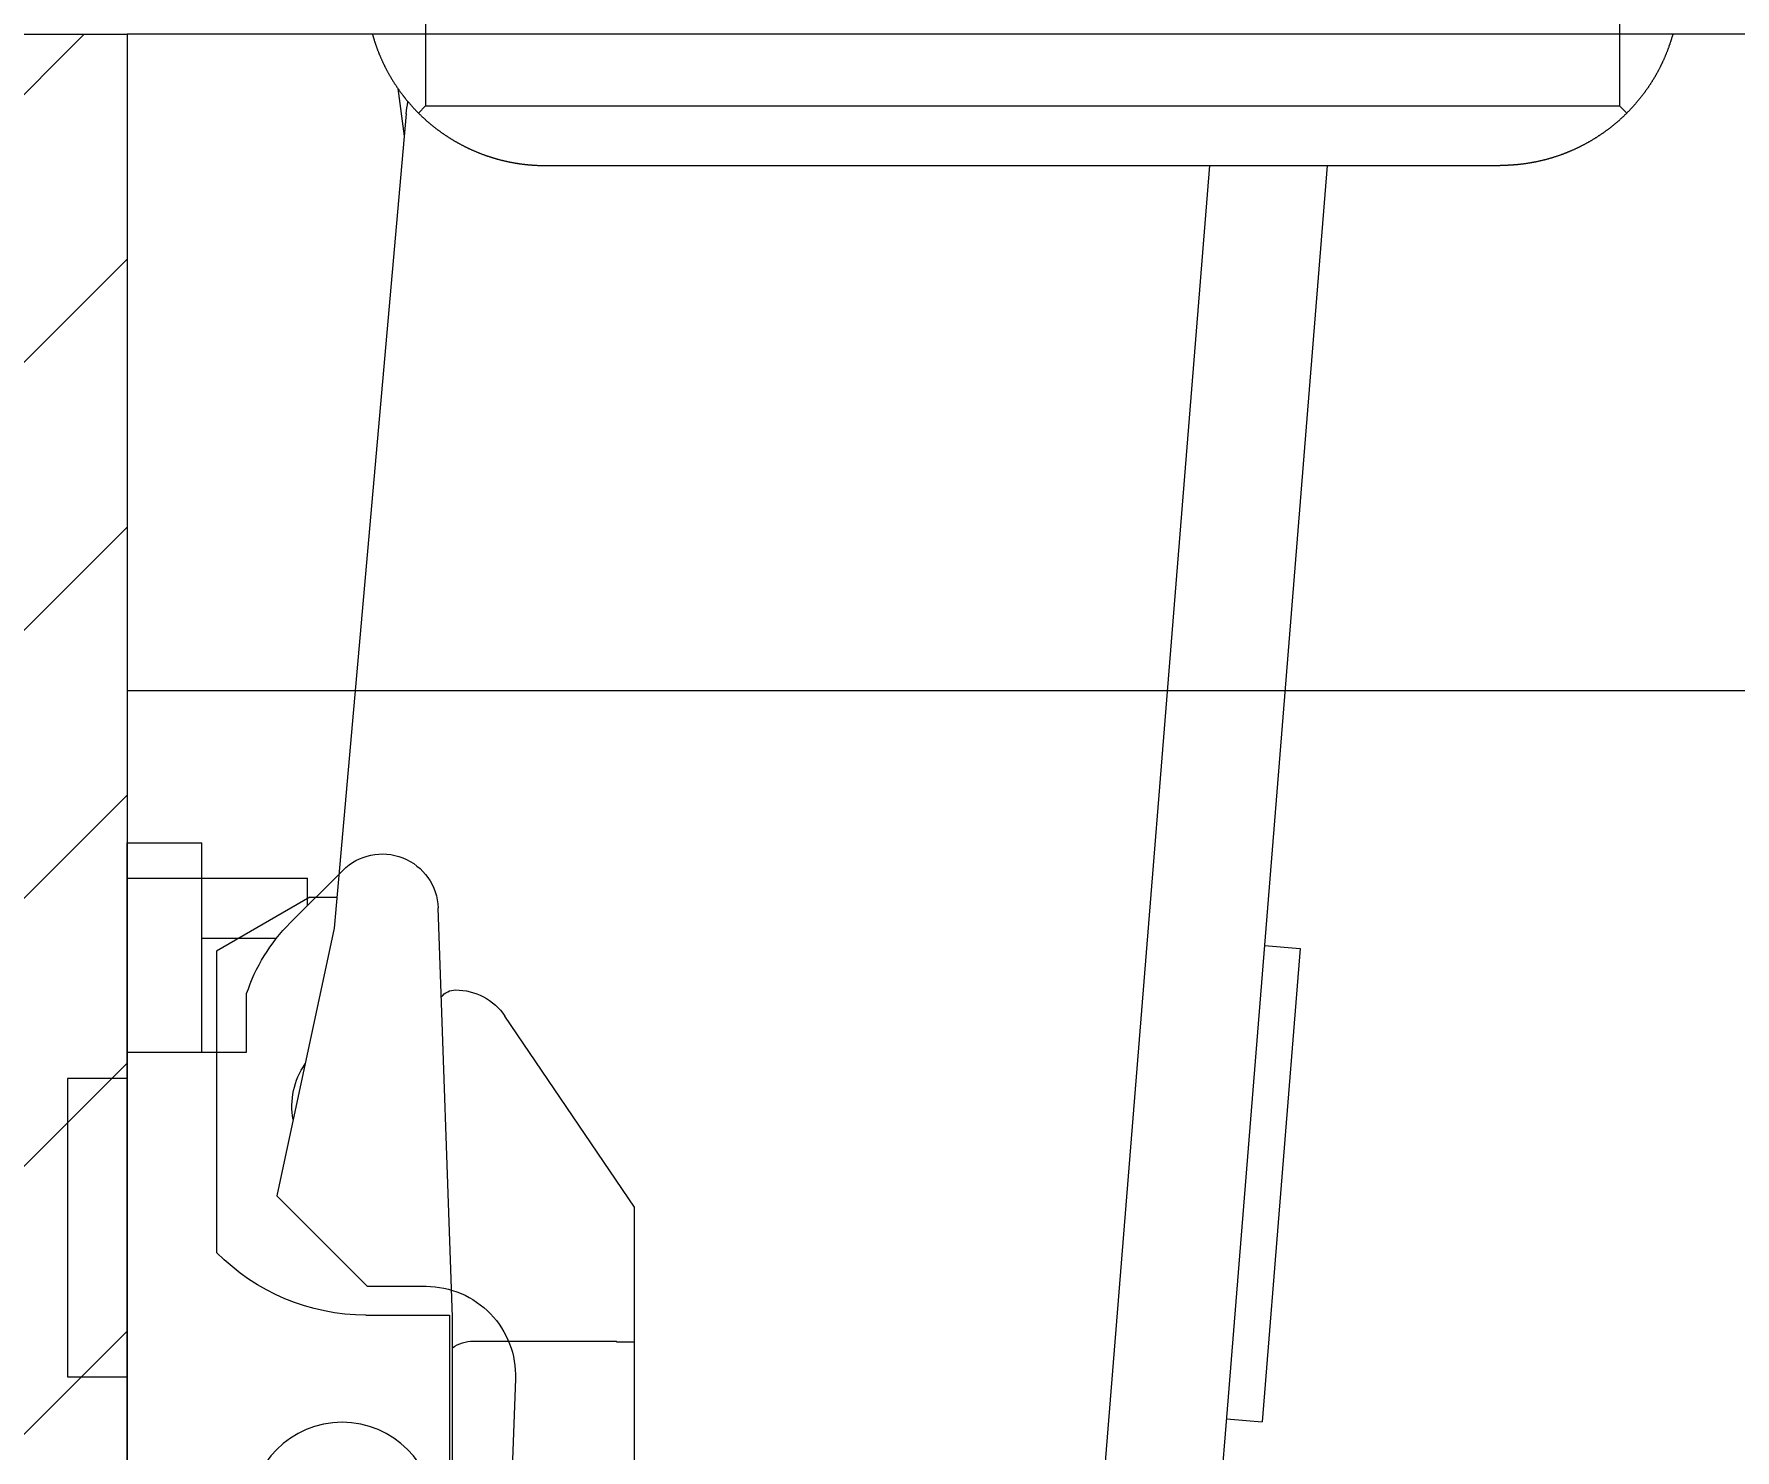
# Model space of a CAD drawing. Header units: millimetres. Extents: x -853320 to 19484, y -510814 to 9708.
# Drawn here: x 13741.29 to 13769.78, y 3724.09 to 3747.82 of the extents above; entities that cross this region are included whole.
import ezdxf

# ---------------------------------------------------------------- set-up
doc = ezdxf.new("R2010")
doc.units = ezdxf.units.MM
doc.layers.add('DS_ST_quote 1_50', color=7, linetype='Continuous')
for name, color, linetype, lineweight in [('F_ARREDI', 7, 'Continuous', 5), ('F_FERRAMENTA', 253, 'Continuous', 5), ('F_Guide', 1, 'Continuous', 9), ('F_MULTI laminato OPACO', 1, 'Continuous', 5)]:
    doc.layers.add(name, color=color, linetype=linetype, lineweight=lineweight)
doc.styles.add('ARIAL', font='arial.ttf')
doc.dimstyles.new('ISO-100', dxfattribs={"dimtxt": 100, "dimasz": 5, "dimexe": 0.25, "dimexo": 6, "dimgap": 6, "dimtad": 1, "dimtxsty": 'ARIAL', "dimblk": 'ARCHTICK', "dimcen": 2.5, "dimdle": 15, "dimse1": 1, "dimse2": 1, "dimclrd": 256, "dimclre": 256, "dimclrt": 256, "dimadec": 0, "dimazin": 0, "dimtfac": 1, "dimtmove": 0, "dimatfit": 3, "dimldrblk": 'ARCHTICK', "dimfxl": 1, "dimlwd": -1, "dimlwe": -1, "dimarcsym": 0})

# ---------------------------------------------------------------- blocks, each defined once
blk = doc.blocks.new('CERNIERA_batttuta_pianta')
at = {"layer": 'F_FERRAMENTA'}
for p, q in [((813217.441, 528416.163), (813212.389, 528478.95)), ((813204.71, 528435.425), (813204.71, 528472.425)), ((813205.815, 528436.496), (813204.96, 528460.393)), ((813217.726, 528437.139), (813216.884, 528447.61)), ((813217.724, 528437.166), (813218.323, 528437.214)), ((813218.569, 528426.657), (813217.726, 528437.139)), ((813218.642, 528433.247), (813218.323, 528437.214)), ((813203.31, 528435.425), (813204.71, 528435.425)), ((813201.82, 528433.425), (813203.334, 528434.942)), ((813203.334, 528434.942), (813204.317, 528434.943)), ((813200.81, 528429.327), (813200.81, 528434.374)), ((813202.777, 528428.941), (813201.82, 528433.425)), ((813218.961, 528429.28), (813218.642, 528433.247)), ((813202.372, 528428.425), (813200.81, 528429.327)), ((813218.362, 528429.231), (813218.961, 528429.28)), ((813203.982, 528415.296), (813202.777, 528428.941)), ((813202.372, 528428.425), (813202.822, 528428.425)), ((813219.414, 528416.163), (813218.569, 528426.657)), ((813205.094, 528415.905), (813205.102, 528415.908)), ((813205.102, 528415.908), (813205.11, 528415.912)), ((813205.11, 528415.912), (813205.118, 528415.915)), ((813205.118, 528415.915), (813205.125, 528415.918)), ((813205.125, 528415.918), (813205.133, 528415.922)), ((813205.133, 528415.922), (813205.141, 528415.925)), ((813205.141, 528415.925), (813205.149, 528415.928)), ((813205.149, 528415.928), (813205.157, 528415.932)), ((813205.157, 528415.932), (813205.165, 528415.935)), ((813205.165, 528415.935), (813205.173, 528415.938)), ((813205.173, 528415.938), (813205.181, 528415.942)), ((813205.181, 528415.942), (813205.189, 528415.945)), ((813205.189, 528415.945), (813205.197, 528415.948)), ((813205.197, 528415.948), (813205.205, 528415.951)), ((813205.205, 528415.951), (813205.213, 528415.954)), ((813205.213, 528415.954), (813205.22, 528415.957)), ((813205.22, 528415.957), (813205.228, 528415.96)), ((813205.228, 528415.96), (813205.236, 528415.963)), ((813205.236, 528415.963), (813205.244, 528415.967)), ((813205.244, 528415.967), (813205.252, 528415.97)), ((813205.252, 528415.97), (813205.26, 528415.973)), ((813205.26, 528415.973), (813205.268, 528415.976)), ((813205.268, 528415.976), (813205.276, 528415.978)), ((813205.276, 528415.978), (813205.284, 528415.981)), ((813205.284, 528415.981), (813205.292, 528415.984)), ((813205.292, 528415.984), (813205.3, 528415.987)), ((813205.3, 528415.987), (813205.308, 528415.99)), ((813205.308, 528415.99), (813205.316, 528415.993)), ((813205.316, 528415.993), (813205.324, 528415.996)), ((813205.324, 528415.996), (813205.332, 528415.998)), ((813205.332, 528415.998), (813205.34, 528416.001)), ((813205.34, 528416.001), (813205.349, 528416.004)), ((813205.349, 528416.004), (813205.357, 528416.007)), ((813205.357, 528416.007), (813205.365, 528416.009)), ((813205.365, 528416.009), (813205.373, 528416.012)), ((813205.373, 528416.012), (813205.381, 528416.015)), ((813205.381, 528416.015), (813205.389, 528416.017)), ((813205.389, 528416.017), (813205.397, 528416.02)), ((813205.397, 528416.02), (813205.405, 528416.022)), ((813205.405, 528416.022), (813205.413, 528416.025)), ((813205.413, 528416.025), (813205.421, 528416.027)), ((813205.421, 528416.027), (813205.429, 528416.03)), ((813205.429, 528416.03), (813205.437, 528416.032)), ((813205.437, 528416.032), (813205.445, 528416.035)), ((813205.445, 528416.035), (813205.453, 528416.037)), ((813205.453, 528416.037), (813205.462, 528416.04)), ((813205.462, 528416.04), (813205.47, 528416.042)), ((813205.47, 528416.042), (813205.478, 528416.044)), ((813205.478, 528416.044), (813205.486, 528416.047)), ((813205.486, 528416.047), (813205.494, 528416.049)), ((813205.494, 528416.049), (813205.502, 528416.051)), ((813205.502, 528416.051), (813205.51, 528416.054)), ((813205.51, 528416.054), (813205.518, 528416.056)), ((813205.518, 528416.056), (813205.526, 528416.058)), ((813205.526, 528416.058), (813205.535, 528416.06)), ((813205.535, 528416.06), (813205.543, 528416.062)), ((813205.543, 528416.062), (813205.551, 528416.065)), ((813205.551, 528416.065), (813205.559, 528416.067)), ((813205.559, 528416.067), (813205.567, 528416.069)), ((813205.567, 528416.069), (813205.575, 528416.071)), ((813205.575, 528416.071), (813205.583, 528416.073)), ((813205.583, 528416.073), (813205.592, 528416.075)), ((813205.592, 528416.075), (813205.6, 528416.077)), ((813205.6, 528416.077), (813205.608, 528416.079)), ((813205.608, 528416.079), (813205.616, 528416.081)), ((813205.616, 528416.081), (813205.624, 528416.083)), ((813205.624, 528416.083), (813205.632, 528416.085)), ((813205.632, 528416.085), (813205.64, 528416.087)), ((813205.64, 528416.087), (813205.649, 528416.088)), ((813205.649, 528416.088), (813205.657, 528416.09)), ((813205.657, 528416.09), (813205.665, 528416.092)), ((813205.665, 528416.092), (813205.673, 528416.094)), ((813205.673, 528416.094), (813205.681, 528416.096)), ((813205.681, 528416.096), (813205.689, 528416.097)), ((813205.689, 528416.097), (813205.697, 528416.099)), ((813205.697, 528416.099), (813205.706, 528416.101)), ((813205.706, 528416.101), (813205.714, 528416.103)), ((813205.714, 528416.103), (813205.722, 528416.104)), ((813205.722, 528416.104), (813205.73, 528416.106)), ((813205.73, 528416.106), (813205.738, 528416.107)), ((813205.738, 528416.107), (813205.746, 528416.109)), ((813205.746, 528416.109), (813205.755, 528416.11)), ((813205.755, 528416.11), (813205.763, 528416.112)), ((813205.763, 528416.112), (813205.771, 528416.114)), ((813205.771, 528416.114), (813205.779, 528416.115)), ((813205.779, 528416.115), (813205.787, 528416.116)), ((813205.787, 528416.116), (813205.795, 528416.118)), ((813205.795, 528416.118), (813205.803, 528416.119)), ((813205.803, 528416.119), (813205.812, 528416.121)), ((813205.812, 528416.121), (813205.82, 528416.122)), ((813205.82, 528416.122), (813205.828, 528416.123)), ((813205.828, 528416.123), (813205.836, 528416.125)), ((813205.836, 528416.125), (813205.844, 528416.126)), ((813205.844, 528416.126), (813205.852, 528416.127)), ((813205.852, 528416.127), (813205.861, 528416.129)), ((813205.861, 528416.129), (813205.869, 528416.13)), ((813205.869, 528416.13), (813205.877, 528416.131)), ((813205.877, 528416.131), (813205.885, 528416.132)), ((813205.885, 528416.132), (813205.893, 528416.133)), ((813205.893, 528416.133), (813205.901, 528416.134)), ((813205.901, 528416.134), (813205.909, 528416.136)), ((813205.909, 528416.136), (813205.917, 528416.137)), ((813205.917, 528416.137), (813205.926, 528416.138)), ((813205.926, 528416.138), (813205.934, 528416.139)), ((813205.934, 528416.139), (813205.942, 528416.14)), ((813205.942, 528416.14), (813205.95, 528416.141)), ((813205.95, 528416.141), (813205.958, 528416.142)), ((813205.958, 528416.142), (813205.966, 528416.143)), ((813205.966, 528416.143), (813205.974, 528416.144)), ((813205.974, 528416.144), (813205.982, 528416.144)), ((813205.982, 528416.144), (813205.991, 528416.145)), ((813205.991, 528416.145), (813205.999, 528416.146)), ((813205.999, 528416.146), (813206.007, 528416.147)), ((813206.007, 528416.147), (813206.015, 528416.148)), ((813206.015, 528416.148), (813206.023, 528416.149)), ((813206.023, 528416.149), (813206.031, 528416.149)), ((813206.031, 528416.149), (813206.039, 528416.15)), ((813206.039, 528416.15), (813206.047, 528416.151)), ((813206.047, 528416.151), (813206.055, 528416.152)), ((813206.055, 528416.152), (813206.063, 528416.152)), ((813206.063, 528416.152), (813206.071, 528416.153)), ((813206.071, 528416.153), (813206.079, 528416.154)), ((813206.079, 528416.154), (813206.087, 528416.154)), ((813206.087, 528416.154), (813206.096, 528416.155)), ((813206.096, 528416.155), (813206.104, 528416.155)), ((813206.104, 528416.155), (813206.112, 528416.156)), ((813206.112, 528416.156), (813206.12, 528416.156)), ((813206.12, 528416.156), (813206.128, 528416.157)), ((813206.128, 528416.157), (813206.136, 528416.157)), ((813206.136, 528416.157), (813206.144, 528416.158)), ((813206.144, 528416.158), (813206.152, 528416.158)), ((813206.152, 528416.158), (813206.16, 528416.159)), ((813206.16, 528416.159), (813206.168, 528416.159)), ((813206.168, 528416.159), (813206.176, 528416.159)), ((813206.176, 528416.159), (813206.184, 528416.16)), ((813206.184, 528416.16), (813206.192, 528416.16)), ((813206.192, 528416.16), (813206.2, 528416.16)), ((813206.2, 528416.16), (813206.208, 528416.161)), ((813206.208, 528416.161), (813206.216, 528416.161)), ((813206.216, 528416.161), (813206.224, 528416.161)), ((813206.224, 528416.161), (813206.232, 528416.161)), ((813206.232, 528416.161), (813206.24, 528416.162)), ((813206.24, 528416.162), (813206.247, 528416.162)), ((813206.247, 528416.162), (813206.255, 528416.162)), ((813206.255, 528416.162), (813206.263, 528416.162)), ((813206.263, 528416.162), (813206.271, 528416.162)), ((813206.271, 528416.162), (813206.279, 528416.162)), ((813206.279, 528416.162), (813206.287, 528416.162)), ((813206.287, 528416.162), (813206.295, 528416.162)), ((813206.295, 528416.162), (813206.303, 528416.163)), ((813206.303, 528416.163), (813206.311, 528416.163)), ((813206.311, 528416.163), (813222.311, 528416.163)), ((813222.319, 528416.163), (813222.311, 528416.163)), ((813222.327, 528416.162), (813222.319, 528416.163)), ((813222.335, 528416.162), (813222.327, 528416.162)), ((813222.343, 528416.162), (813222.335, 528416.162)), ((813222.351, 528416.162), (813222.343, 528416.162)), ((813222.359, 528416.162), (813222.351, 528416.162)), ((813222.366, 528416.162), (813222.359, 528416.162)), ((813222.374, 528416.162), (813222.366, 528416.162)), ((813222.382, 528416.162), (813222.374, 528416.162)), ((813222.39, 528416.161), (813222.382, 528416.162)), ((813222.398, 528416.161), (813222.39, 528416.161)), ((813222.406, 528416.161), (813222.398, 528416.161)), ((813222.414, 528416.161), (813222.406, 528416.161)), ((813222.422, 528416.16), (813222.414, 528416.161)), ((813222.43, 528416.16), (813222.422, 528416.16)), ((813222.438, 528416.16), (813222.43, 528416.16)), ((813222.446, 528416.159), (813222.438, 528416.16)), ((813222.454, 528416.159), (813222.446, 528416.159)), ((813222.462, 528416.159), (813222.454, 528416.159)), ((813222.47, 528416.158), (813222.462, 528416.159)), ((813222.478, 528416.158), (813222.47, 528416.158)), ((813222.486, 528416.157), (813222.478, 528416.158)), ((813222.494, 528416.157), (813222.486, 528416.157)), ((813222.502, 528416.156), (813222.494, 528416.157)), ((813222.51, 528416.156), (813222.502, 528416.156)), ((813222.518, 528416.155), (813222.51, 528416.156)), ((813222.526, 528416.155), (813222.518, 528416.155)), ((813222.534, 528416.154), (813222.526, 528416.155)), ((813222.542, 528416.154), (813222.534, 528416.154)), ((813222.551, 528416.153), (813222.542, 528416.154)), ((813222.559, 528416.152), (813222.551, 528416.153)), ((813222.567, 528416.152), (813222.559, 528416.152)), ((813222.575, 528416.151), (813222.567, 528416.152)), ((813222.583, 528416.15), (813222.575, 528416.151)), ((813222.591, 528416.149), (813222.583, 528416.15)), ((813222.599, 528416.149), (813222.591, 528416.149)), ((813222.607, 528416.148), (813222.599, 528416.149)), ((813222.615, 528416.147), (813222.607, 528416.148)), ((813222.623, 528416.146), (813222.615, 528416.147)), ((813222.631, 528416.145), (813222.623, 528416.146)), ((813222.639, 528416.144), (813222.631, 528416.145)), ((813222.648, 528416.144), (813222.639, 528416.144)), ((813222.656, 528416.143), (813222.648, 528416.144)), ((813222.664, 528416.142), (813222.656, 528416.143)), ((813222.672, 528416.141), (813222.664, 528416.142)), ((813222.68, 528416.14), (813222.672, 528416.141)), ((813222.688, 528416.139), (813222.68, 528416.14)), ((813222.696, 528416.138), (813222.688, 528416.139)), ((813222.704, 528416.137), (813222.696, 528416.138)), ((813222.713, 528416.136), (813222.704, 528416.137)), ((813222.721, 528416.134), (813222.713, 528416.136)), ((813222.729, 528416.133), (813222.721, 528416.134)), ((813222.737, 528416.132), (813222.729, 528416.133)), ((813222.745, 528416.131), (813222.737, 528416.132)), ((813222.753, 528416.13), (813222.745, 528416.131)), ((813222.761, 528416.129), (813222.753, 528416.13)), ((813222.77, 528416.127), (813222.761, 528416.129)), ((813222.778, 528416.126), (813222.77, 528416.127)), ((813222.786, 528416.125), (813222.778, 528416.126)), ((813222.794, 528416.123), (813222.786, 528416.125)), ((813222.802, 528416.122), (813222.794, 528416.123)), ((813222.81, 528416.121), (813222.802, 528416.122)), ((813222.818, 528416.119), (813222.81, 528416.121)), ((813222.827, 528416.118), (813222.818, 528416.119)), ((813222.835, 528416.116), (813222.827, 528416.118)), ((813222.843, 528416.115), (813222.835, 528416.116)), ((813222.851, 528416.114), (813222.843, 528416.115)), ((813222.859, 528416.112), (813222.851, 528416.114)), ((813222.867, 528416.11), (813222.859, 528416.112)), ((813222.876, 528416.109), (813222.867, 528416.11)), ((813222.884, 528416.107), (813222.876, 528416.109)), ((813222.892, 528416.106), (813222.884, 528416.107)), ((813222.9, 528416.104), (813222.892, 528416.106)), ((813222.908, 528416.103), (813222.9, 528416.104)), ((813222.916, 528416.101), (813222.908, 528416.103)), ((813222.924, 528416.099), (813222.916, 528416.101)), ((813222.933, 528416.097), (813222.924, 528416.099)), ((813222.941, 528416.096), (813222.933, 528416.097)), ((813222.949, 528416.094), (813222.941, 528416.096)), ((813222.957, 528416.092), (813222.949, 528416.094)), ((813222.965, 528416.09), (813222.957, 528416.092)), ((813222.973, 528416.088), (813222.965, 528416.09)), ((813222.982, 528416.087), (813222.973, 528416.088)), ((813222.99, 528416.085), (813222.982, 528416.087)), ((813222.998, 528416.083), (813222.99, 528416.085)), ((813223.006, 528416.081), (813222.998, 528416.083)), ((813223.014, 528416.079), (813223.006, 528416.081)), ((813223.022, 528416.077), (813223.014, 528416.079)), ((813223.03, 528416.075), (813223.022, 528416.077)), ((813223.039, 528416.073), (813223.03, 528416.075)), ((813223.047, 528416.071), (813223.039, 528416.073)), ((813223.055, 528416.069), (813223.047, 528416.071)), ((813223.063, 528416.067), (813223.055, 528416.069)), ((813223.071, 528416.065), (813223.063, 528416.067)), ((813223.079, 528416.062), (813223.071, 528416.065)), ((813223.087, 528416.06), (813223.079, 528416.062)), ((813223.095, 528416.058), (813223.087, 528416.06)), ((813223.104, 528416.056), (813223.095, 528416.058)), ((813223.112, 528416.054), (813223.104, 528416.056)), ((813223.12, 528416.051), (813223.112, 528416.054)), ((813223.128, 528416.049), (813223.12, 528416.051)), ((813223.136, 528416.047), (813223.128, 528416.049)), ((813223.144, 528416.044), (813223.136, 528416.047)), ((813223.152, 528416.042), (813223.144, 528416.044)), ((813223.16, 528416.04), (813223.152, 528416.042)), ((813223.168, 528416.037), (813223.16, 528416.04)), ((813223.177, 528416.035), (813223.168, 528416.037)), ((813223.185, 528416.032), (813223.177, 528416.035)), ((813223.193, 528416.03), (813223.185, 528416.032)), ((813223.201, 528416.027), (813223.193, 528416.03)), ((813223.209, 528416.025), (813223.201, 528416.027)), ((813223.217, 528416.022), (813223.209, 528416.025)), ((813223.225, 528416.02), (813223.217, 528416.022)), ((813223.233, 528416.017), (813223.225, 528416.02)), ((813223.241, 528416.015), (813223.233, 528416.017)), ((813223.249, 528416.012), (813223.241, 528416.015)), ((813223.257, 528416.009), (813223.249, 528416.012)), ((813223.265, 528416.007), (813223.257, 528416.009)), ((813223.273, 528416.004), (813223.265, 528416.007)), ((813223.281, 528416.001), (813223.273, 528416.004)), ((813223.289, 528415.998), (813223.281, 528416.001)), ((813223.297, 528415.996), (813223.289, 528415.998)), ((813223.306, 528415.993), (813223.297, 528415.996)), ((813223.314, 528415.99), (813223.306, 528415.993)), ((813223.322, 528415.987), (813223.314, 528415.99)), ((813223.33, 528415.984), (813223.322, 528415.987)), ((813223.338, 528415.981), (813223.33, 528415.984)), ((813223.346, 528415.978), (813223.338, 528415.981)), ((813223.354, 528415.976), (813223.346, 528415.978)), ((813223.362, 528415.973), (813223.354, 528415.976)), ((813223.37, 528415.97), (813223.362, 528415.973)), ((813223.378, 528415.967), (813223.37, 528415.97)), ((813223.385, 528415.963), (813223.378, 528415.967)), ((813223.393, 528415.96), (813223.385, 528415.963)), ((813223.401, 528415.957), (813223.393, 528415.96)), ((813223.409, 528415.954), (813223.401, 528415.957)), ((813223.417, 528415.951), (813223.409, 528415.954)), ((813223.425, 528415.948), (813223.417, 528415.951)), ((813223.433, 528415.945), (813223.425, 528415.948)), ((813223.441, 528415.942), (813223.433, 528415.945)), ((813223.449, 528415.938), (813223.441, 528415.942)), ((813223.457, 528415.935), (813223.449, 528415.938)), ((813223.465, 528415.932), (813223.457, 528415.935)), ((813223.473, 528415.928), (813223.465, 528415.932)), ((813223.481, 528415.925), (813223.473, 528415.928)), ((813223.489, 528415.922), (813223.481, 528415.925)), ((813223.496, 528415.918), (813223.489, 528415.922)), ((813223.504, 528415.915), (813223.496, 528415.918)), ((813223.512, 528415.912), (813223.504, 528415.915)), ((813223.52, 528415.908), (813223.512, 528415.912)), ((813223.528, 528415.905), (813223.52, 528415.908)), ((813203.845, 528414.872), (813203.949, 528415.672)), ((813204.589, 528415.619), (813204.596, 528415.624)), ((813204.596, 528415.624), (813204.604, 528415.629)), ((813204.604, 528415.629), (813204.611, 528415.634)), ((813204.611, 528415.634), (813204.618, 528415.639)), ((813204.618, 528415.639), (813204.625, 528415.644)), ((813204.625, 528415.644), (813204.633, 528415.649)), ((813204.633, 528415.649), (813204.64, 528415.654)), ((813204.64, 528415.654), (813204.647, 528415.659)), ((813204.647, 528415.659), (813204.654, 528415.664)), ((813204.654, 528415.664), (813204.662, 528415.668)), ((813204.662, 528415.668), (813204.669, 528415.673)), ((813204.669, 528415.673), (813204.676, 528415.678)), ((813204.676, 528415.678), (813204.684, 528415.683)), ((813204.684, 528415.683), (813204.691, 528415.687)), ((813204.691, 528415.687), (813204.698, 528415.692)), ((813204.698, 528415.692), (813204.706, 528415.697)), ((813204.706, 528415.697), (813204.713, 528415.701)), ((813204.713, 528415.701), (813204.72, 528415.706)), ((813204.72, 528415.706), (813204.728, 528415.711)), ((813204.728, 528415.711), (813204.735, 528415.715)), ((813204.735, 528415.715), (813204.742, 528415.72)), ((813204.742, 528415.72), (813204.75, 528415.724)), ((813204.75, 528415.724), (813204.757, 528415.729)), ((813204.757, 528415.729), (813204.765, 528415.733)), ((813204.765, 528415.733), (813204.772, 528415.738)), ((813204.772, 528415.738), (813204.78, 528415.742)), ((813204.78, 528415.742), (813204.787, 528415.747)), ((813204.787, 528415.747), (813204.795, 528415.751)), ((813204.795, 528415.751), (813204.802, 528415.755)), ((813204.802, 528415.755), (813204.81, 528415.76)), ((813204.81, 528415.76), (813204.817, 528415.764)), ((813204.817, 528415.764), (813204.825, 528415.768)), ((813204.825, 528415.768), (813204.832, 528415.773)), ((813204.832, 528415.773), (813204.84, 528415.777)), ((813204.84, 528415.777), (813204.847, 528415.781)), ((813204.847, 528415.781), (813204.855, 528415.785)), ((813204.855, 528415.785), (813204.862, 528415.79)), ((813204.862, 528415.79), (813204.87, 528415.794)), ((813204.87, 528415.794), (813204.878, 528415.798)), ((813204.878, 528415.798), (813204.885, 528415.802)), ((813204.885, 528415.802), (813204.893, 528415.806)), ((813204.893, 528415.806), (813204.9, 528415.81)), ((813204.9, 528415.81), (813204.908, 528415.814)), ((813204.908, 528415.814), (813204.916, 528415.818)), ((813204.916, 528415.818), (813204.923, 528415.822)), ((813204.923, 528415.822), (813204.931, 528415.826)), ((813204.931, 528415.826), (813204.939, 528415.83)), ((813204.939, 528415.83), (813204.946, 528415.834)), ((813204.946, 528415.834), (813204.954, 528415.838)), ((813204.954, 528415.838), (813204.962, 528415.842)), ((813204.962, 528415.842), (813204.97, 528415.846)), ((813204.97, 528415.846), (813204.977, 528415.85)), ((813204.977, 528415.85), (813204.985, 528415.854)), ((813204.985, 528415.854), (813204.993, 528415.857)), ((813204.993, 528415.857), (813205, 528415.861)), ((813205, 528415.861), (813205.008, 528415.865)), ((813205.008, 528415.865), (813205.016, 528415.869)), ((813205.016, 528415.869), (813205.024, 528415.872)), ((813205.024, 528415.872), (813205.031, 528415.876)), ((813205.031, 528415.876), (813205.039, 528415.88)), ((813205.039, 528415.88), (813205.047, 528415.883)), ((813205.047, 528415.883), (813205.055, 528415.887)), ((813205.055, 528415.887), (813205.063, 528415.891)), ((813205.063, 528415.891), (813205.071, 528415.894)), ((813205.071, 528415.894), (813205.078, 528415.898)), ((813205.078, 528415.898), (813205.086, 528415.901)), ((813205.086, 528415.901), (813205.094, 528415.905)), ((813223.536, 528415.901), (813223.528, 528415.905)), ((813223.544, 528415.898), (813223.536, 528415.901)), ((813223.551, 528415.894), (813223.544, 528415.898)), ((813223.559, 528415.891), (813223.551, 528415.894)), ((813223.567, 528415.887), (813223.559, 528415.891)), ((813223.575, 528415.883), (813223.567, 528415.887)), ((813223.583, 528415.88), (813223.575, 528415.883)), ((813223.59, 528415.876), (813223.583, 528415.88)), ((813223.598, 528415.872), (813223.59, 528415.876)), ((813223.606, 528415.869), (813223.598, 528415.872)), ((813223.614, 528415.865), (813223.606, 528415.869)), ((813223.621, 528415.861), (813223.614, 528415.865)), ((813223.629, 528415.857), (813223.621, 528415.861)), ((813223.637, 528415.854), (813223.629, 528415.857)), ((813223.645, 528415.85), (813223.637, 528415.854)), ((813223.652, 528415.846), (813223.645, 528415.85)), ((813223.66, 528415.842), (813223.652, 528415.846)), ((813223.668, 528415.838), (813223.66, 528415.842)), ((813223.675, 528415.834), (813223.668, 528415.838)), ((813223.683, 528415.83), (813223.675, 528415.834)), ((813223.691, 528415.826), (813223.683, 528415.83)), ((813223.698, 528415.822), (813223.691, 528415.826)), ((813223.706, 528415.818), (813223.698, 528415.822)), ((813223.714, 528415.814), (813223.706, 528415.818)), ((813223.721, 528415.81), (813223.714, 528415.814)), ((813223.729, 528415.806), (813223.721, 528415.81)), ((813223.737, 528415.802), (813223.729, 528415.806)), ((813223.744, 528415.798), (813223.737, 528415.802)), ((813223.752, 528415.794), (813223.744, 528415.798)), ((813223.759, 528415.79), (813223.752, 528415.794)), ((813223.767, 528415.785), (813223.759, 528415.79)), ((813223.775, 528415.781), (813223.767, 528415.785)), ((813223.782, 528415.777), (813223.775, 528415.781)), ((813223.79, 528415.773), (813223.782, 528415.777)), ((813223.797, 528415.768), (813223.79, 528415.773)), ((813223.805, 528415.764), (813223.797, 528415.768)), ((813223.812, 528415.76), (813223.805, 528415.764)), ((813223.82, 528415.755), (813223.812, 528415.76)), ((813223.827, 528415.751), (813223.82, 528415.755)), ((813223.835, 528415.747), (813223.827, 528415.751)), ((813223.842, 528415.742), (813223.835, 528415.747)), ((813223.85, 528415.738), (813223.842, 528415.742)), ((813223.857, 528415.733), (813223.85, 528415.738)), ((813223.865, 528415.729), (813223.857, 528415.733)), ((813223.872, 528415.724), (813223.865, 528415.729)), ((813223.879, 528415.72), (813223.872, 528415.724)), ((813223.887, 528415.715), (813223.879, 528415.72)), ((813223.894, 528415.711), (813223.887, 528415.715)), ((813223.902, 528415.706), (813223.894, 528415.711)), ((813223.909, 528415.701), (813223.902, 528415.706)), ((813223.916, 528415.697), (813223.909, 528415.701)), ((813223.924, 528415.692), (813223.916, 528415.697)), ((813223.931, 528415.687), (813223.924, 528415.692)), ((813223.938, 528415.683), (813223.931, 528415.687)), ((813223.946, 528415.678), (813223.938, 528415.683)), ((813223.953, 528415.673), (813223.946, 528415.678)), ((813223.96, 528415.668), (813223.953, 528415.673)), ((813223.968, 528415.664), (813223.96, 528415.668)), ((813223.975, 528415.659), (813223.968, 528415.664)), ((813223.982, 528415.654), (813223.975, 528415.659)), ((813223.989, 528415.649), (813223.982, 528415.654)), ((813223.997, 528415.644), (813223.989, 528415.649)), ((813224.004, 528415.639), (813223.997, 528415.644)), ((813224.011, 528415.634), (813224.004, 528415.639)), ((813224.018, 528415.629), (813224.011, 528415.634)), ((813224.025, 528415.624), (813224.018, 528415.629)), ((813224.033, 528415.619), (813224.025, 528415.624)), ((813204.241, 528415.334), (813204.247, 528415.34)), ((813204.247, 528415.34), (813204.254, 528415.346)), ((813204.254, 528415.346), (813204.26, 528415.352)), ((813204.26, 528415.352), (813204.267, 528415.359)), ((813204.267, 528415.359), (813204.273, 528415.365)), ((813204.273, 528415.365), (813204.28, 528415.371)), ((813204.28, 528415.371), (813204.287, 528415.377)), ((813204.287, 528415.377), (813204.293, 528415.383)), ((813204.293, 528415.383), (813204.3, 528415.389)), ((813204.3, 528415.389), (813204.306, 528415.395)), ((813204.306, 528415.395), (813204.313, 528415.401)), ((813204.313, 528415.401), (813204.32, 528415.406)), ((813204.32, 528415.406), (813204.326, 528415.412)), ((813204.326, 528415.412), (813204.333, 528415.418)), ((813204.333, 528415.418), (813204.34, 528415.424)), ((813204.34, 528415.424), (813204.346, 528415.43)), ((813204.346, 528415.43), (813204.353, 528415.436)), ((813204.353, 528415.436), (813204.36, 528415.441)), ((813204.36, 528415.441), (813204.367, 528415.447)), ((813204.367, 528415.447), (813204.373, 528415.453)), ((813204.373, 528415.453), (813204.38, 528415.459)), ((813204.38, 528415.459), (813204.387, 528415.464)), ((813204.387, 528415.464), (813204.394, 528415.47)), ((813204.394, 528415.47), (813204.4, 528415.476)), ((813204.4, 528415.476), (813204.407, 528415.481)), ((813204.407, 528415.481), (813204.414, 528415.487)), ((813204.414, 528415.487), (813204.421, 528415.492)), ((813204.421, 528415.492), (813204.428, 528415.498)), ((813204.428, 528415.498), (813204.435, 528415.503)), ((813204.435, 528415.503), (813204.442, 528415.509)), ((813204.442, 528415.509), (813204.448, 528415.514)), ((813204.448, 528415.514), (813204.455, 528415.52)), ((813204.455, 528415.52), (813204.462, 528415.525)), ((813204.462, 528415.525), (813204.469, 528415.531)), ((813204.469, 528415.531), (813204.476, 528415.536)), ((813204.476, 528415.536), (813204.483, 528415.541)), ((813204.483, 528415.541), (813204.49, 528415.547)), ((813204.49, 528415.547), (813204.497, 528415.552)), ((813204.497, 528415.552), (813204.504, 528415.557)), ((813204.504, 528415.557), (813204.511, 528415.563)), ((813204.511, 528415.563), (813204.518, 528415.568)), ((813204.518, 528415.568), (813204.525, 528415.573)), ((813204.525, 528415.573), (813204.532, 528415.578)), ((813204.532, 528415.578), (813204.539, 528415.584)), ((813204.539, 528415.584), (813204.547, 528415.589)), ((813204.547, 528415.589), (813204.554, 528415.594)), ((813204.554, 528415.594), (813204.561, 528415.599)), ((813204.561, 528415.599), (813204.568, 528415.604)), ((813204.568, 528415.604), (813204.575, 528415.609)), ((813204.575, 528415.609), (813204.582, 528415.614)), ((813204.582, 528415.614), (813204.589, 528415.619)), ((813224.04, 528415.614), (813224.033, 528415.619)), ((813224.047, 528415.609), (813224.04, 528415.614)), ((813224.054, 528415.604), (813224.047, 528415.609)), ((813224.061, 528415.599), (813224.054, 528415.604)), ((813224.068, 528415.594), (813224.061, 528415.599)), ((813224.075, 528415.589), (813224.068, 528415.594)), ((813224.082, 528415.584), (813224.075, 528415.589)), ((813224.09, 528415.578), (813224.082, 528415.584)), ((813224.097, 528415.573), (813224.09, 528415.578)), ((813224.104, 528415.568), (813224.097, 528415.573)), ((813224.111, 528415.563), (813224.104, 528415.568)), ((813224.118, 528415.557), (813224.111, 528415.563)), ((813224.125, 528415.552), (813224.118, 528415.557)), ((813224.132, 528415.547), (813224.125, 528415.552)), ((813224.139, 528415.541), (813224.132, 528415.547)), ((813224.146, 528415.536), (813224.139, 528415.541)), ((813224.153, 528415.531), (813224.146, 528415.536)), ((813224.16, 528415.525), (813224.153, 528415.531)), ((813224.167, 528415.52), (813224.16, 528415.525)), ((813224.173, 528415.514), (813224.167, 528415.52)), ((813224.18, 528415.509), (813224.173, 528415.514)), ((813224.187, 528415.503), (813224.18, 528415.509)), ((813224.194, 528415.498), (813224.187, 528415.503)), ((813224.201, 528415.492), (813224.194, 528415.498)), ((813224.208, 528415.487), (813224.201, 528415.492)), ((813224.215, 528415.481), (813224.208, 528415.487)), ((813224.221, 528415.476), (813224.215, 528415.481)), ((813224.228, 528415.47), (813224.221, 528415.476)), ((813224.235, 528415.464), (813224.228, 528415.47)), ((813224.242, 528415.459), (813224.235, 528415.464)), ((813224.249, 528415.453), (813224.242, 528415.459)), ((813224.255, 528415.447), (813224.249, 528415.453)), ((813224.262, 528415.441), (813224.255, 528415.447)), ((813224.269, 528415.436), (813224.262, 528415.441)), ((813224.276, 528415.43), (813224.269, 528415.436)), ((813224.282, 528415.424), (813224.276, 528415.43)), ((813224.289, 528415.418), (813224.282, 528415.424)), ((813224.296, 528415.412), (813224.289, 528415.418)), ((813224.302, 528415.406), (813224.296, 528415.412)), ((813224.309, 528415.401), (813224.302, 528415.406)), ((813224.316, 528415.395), (813224.309, 528415.401)), ((813224.322, 528415.389), (813224.316, 528415.395)), ((813224.329, 528415.383), (813224.322, 528415.389)), ((813224.335, 528415.377), (813224.329, 528415.383)), ((813224.342, 528415.371), (813224.335, 528415.377)), ((813224.348, 528415.365), (813224.342, 528415.371)), ((813224.355, 528415.359), (813224.348, 528415.365)), ((813224.361, 528415.352), (813224.355, 528415.359)), ((813224.368, 528415.346), (813224.361, 528415.352)), ((813224.374, 528415.34), (813224.368, 528415.346)), ((813224.381, 528415.334), (813224.374, 528415.34)), ((813203.981, 528415.053), (813203.987, 528415.059)), ((813203.987, 528415.059), (813203.992, 528415.066)), ((813203.992, 528415.066), (813203.998, 528415.073)), ((813203.998, 528415.073), (813204.004, 528415.08)), ((813204.004, 528415.08), (813204.009, 528415.087)), ((813204.009, 528415.087), (813204.015, 528415.093)), ((813204.015, 528415.093), (813204.021, 528415.1)), ((813204.021, 528415.1), (813204.026, 528415.107)), ((813204.026, 528415.107), (813204.032, 528415.114)), ((813204.032, 528415.114), (813204.038, 528415.12)), ((813204.038, 528415.12), (813204.044, 528415.127)), ((813204.044, 528415.127), (813204.049, 528415.134)), ((813204.049, 528415.134), (813204.055, 528415.141)), ((813204.055, 528415.141), (813204.061, 528415.147)), ((813204.061, 528415.147), (813204.067, 528415.154)), ((813204.067, 528415.154), (813204.073, 528415.16)), ((813204.073, 528415.16), (813204.079, 528415.167)), ((813204.079, 528415.167), (813204.085, 528415.174)), ((813204.085, 528415.174), (813204.091, 528415.18)), ((813204.091, 528415.18), (813204.097, 528415.187)), ((813204.097, 528415.187), (813204.103, 528415.193)), ((813204.103, 528415.193), (813204.109, 528415.2)), ((813204.109, 528415.2), (813204.115, 528415.207)), ((813204.115, 528415.207), (813204.121, 528415.213)), ((813204.121, 528415.213), (813204.127, 528415.22)), ((813204.127, 528415.22), (813204.133, 528415.226)), ((813204.133, 528415.226), (813204.139, 528415.233)), ((813204.139, 528415.233), (813204.146, 528415.239)), ((813204.146, 528415.239), (813204.152, 528415.245)), ((813204.152, 528415.245), (813204.158, 528415.252)), ((813204.158, 528415.252), (813204.164, 528415.258)), ((813204.164, 528415.258), (813204.171, 528415.265)), ((813204.171, 528415.265), (813204.177, 528415.271)), ((813204.177, 528415.271), (813204.183, 528415.278)), ((813204.183, 528415.278), (813204.19, 528415.284)), ((813204.19, 528415.284), (813204.196, 528415.29)), ((813204.311, 528415.163), (813204.19, 528415.284)), ((813204.196, 528415.29), (813204.202, 528415.297)), ((813204.202, 528415.297), (813204.209, 528415.303)), ((813204.209, 528415.303), (813204.215, 528415.309)), ((813204.215, 528415.309), (813204.222, 528415.315)), ((813204.222, 528415.315), (813204.228, 528415.322)), ((813204.228, 528415.322), (813204.234, 528415.328)), ((813204.234, 528415.328), (813204.241, 528415.334)), ((813204.311, 528415.163), (813224.311, 528415.163)), ((813204.311, 528412.963), (813204.311, 528415.163)), ((813224.311, 528415.163), (813224.432, 528415.284)), ((813224.311, 528412.963), (813224.311, 528415.163)), ((813224.387, 528415.328), (813224.381, 528415.334)), ((813224.394, 528415.322), (813224.387, 528415.328)), ((813224.4, 528415.315), (813224.394, 528415.322)), ((813224.407, 528415.309), (813224.4, 528415.315)), ((813224.413, 528415.303), (813224.407, 528415.309)), ((813224.42, 528415.297), (813224.413, 528415.303)), ((813224.426, 528415.29), (813224.42, 528415.297)), ((813224.432, 528415.284), (813224.426, 528415.29)), ((813224.439, 528415.278), (813224.432, 528415.284)), ((813224.445, 528415.271), (813224.439, 528415.278)), ((813224.451, 528415.265), (813224.445, 528415.271)), ((813224.458, 528415.258), (813224.451, 528415.265)), ((813224.464, 528415.252), (813224.458, 528415.258)), ((813224.47, 528415.245), (813224.464, 528415.252)), ((813224.476, 528415.239), (813224.47, 528415.245)), ((813224.482, 528415.233), (813224.476, 528415.239)), ((813224.489, 528415.226), (813224.482, 528415.233)), ((813224.495, 528415.22), (813224.489, 528415.226)), ((813224.501, 528415.213), (813224.495, 528415.22)), ((813224.507, 528415.207), (813224.501, 528415.213)), ((813224.513, 528415.2), (813224.507, 528415.207)), ((813224.519, 528415.193), (813224.513, 528415.2)), ((813224.525, 528415.187), (813224.519, 528415.193)), ((813224.531, 528415.18), (813224.525, 528415.187)), ((813224.537, 528415.174), (813224.531, 528415.18)), ((813224.543, 528415.167), (813224.537, 528415.174)), ((813224.549, 528415.16), (813224.543, 528415.167)), ((813224.555, 528415.154), (813224.549, 528415.16)), ((813224.561, 528415.147), (813224.555, 528415.154)), ((813224.567, 528415.141), (813224.561, 528415.147)), ((813224.572, 528415.134), (813224.567, 528415.141)), ((813224.578, 528415.127), (813224.572, 528415.134)), ((813224.584, 528415.12), (813224.578, 528415.127)), ((813224.59, 528415.114), (813224.584, 528415.12)), ((813224.596, 528415.107), (813224.59, 528415.114)), ((813224.601, 528415.1), (813224.596, 528415.107)), ((813224.607, 528415.093), (813224.601, 528415.1)), ((813224.613, 528415.087), (813224.607, 528415.093)), ((813224.618, 528415.08), (813224.613, 528415.087)), ((813224.624, 528415.073), (813224.618, 528415.08)), ((813224.63, 528415.066), (813224.624, 528415.073)), ((813224.635, 528415.059), (813224.63, 528415.066)), ((813224.641, 528415.053), (813224.635, 528415.059)), ((813203.772, 528414.761), (813203.777, 528414.768)), ((813203.777, 528414.768), (813203.781, 528414.775)), ((813203.781, 528414.775), (813203.786, 528414.783)), ((813203.786, 528414.783), (813203.791, 528414.79)), ((813203.791, 528414.79), (813203.795, 528414.797)), ((813203.795, 528414.797), (813203.8, 528414.805)), ((813203.8, 528414.805), (813203.805, 528414.812)), ((813203.805, 528414.812), (813203.81, 528414.819)), ((813203.81, 528414.819), (813203.815, 528414.826)), ((813203.815, 528414.826), (813203.82, 528414.834)), ((813203.82, 528414.834), (813203.824, 528414.841)), ((813203.824, 528414.841), (813203.829, 528414.848)), ((813203.829, 528414.848), (813203.834, 528414.855)), ((813203.834, 528414.855), (813203.839, 528414.863)), ((813203.839, 528414.863), (813203.844, 528414.87)), ((813203.844, 528414.87), (813203.849, 528414.877)), ((813203.849, 528414.877), (813203.854, 528414.884)), ((813203.854, 528414.884), (813203.859, 528414.891)), ((813203.859, 528414.891), (813203.864, 528414.899)), ((813203.864, 528414.899), (813203.869, 528414.906)), ((813203.869, 528414.906), (813203.874, 528414.913)), ((813203.874, 528414.913), (813203.88, 528414.92)), ((813203.88, 528414.92), (813203.885, 528414.927)), ((813203.885, 528414.927), (813203.89, 528414.934)), ((813203.89, 528414.934), (813203.895, 528414.941)), ((813203.895, 528414.941), (813203.9, 528414.948)), ((813203.9, 528414.948), (813203.905, 528414.955)), ((813203.905, 528414.955), (813203.911, 528414.962)), ((813203.911, 528414.962), (813203.916, 528414.969)), ((813203.916, 528414.969), (813203.921, 528414.976)), ((813203.921, 528414.976), (813203.927, 528414.983)), ((813203.927, 528414.983), (813203.932, 528414.99)), ((813203.932, 528414.99), (813203.937, 528414.997)), ((813203.937, 528414.997), (813203.943, 528415.004)), ((813203.943, 528415.004), (813203.948, 528415.011)), ((813203.948, 528415.011), (813203.954, 528415.018)), ((813203.954, 528415.018), (813203.959, 528415.025)), ((813203.959, 528415.025), (813203.965, 528415.032)), ((813203.965, 528415.032), (813203.97, 528415.039)), ((813203.97, 528415.039), (813203.976, 528415.046)), ((813203.976, 528415.046), (813203.981, 528415.053)), ((813224.646, 528415.046), (813224.641, 528415.053)), ((813224.652, 528415.039), (813224.646, 528415.046)), ((813224.657, 528415.032), (813224.652, 528415.039)), ((813224.663, 528415.025), (813224.657, 528415.032)), ((813224.668, 528415.018), (813224.663, 528415.025)), ((813224.674, 528415.011), (813224.668, 528415.018)), ((813224.679, 528415.004), (813224.674, 528415.011)), ((813224.685, 528414.997), (813224.679, 528415.004)), ((813224.69, 528414.99), (813224.685, 528414.997)), ((813224.695, 528414.983), (813224.69, 528414.99)), ((813224.701, 528414.976), (813224.695, 528414.983)), ((813224.706, 528414.969), (813224.701, 528414.976)), ((813224.711, 528414.962), (813224.706, 528414.969)), ((813224.716, 528414.955), (813224.711, 528414.962)), ((813224.722, 528414.948), (813224.716, 528414.955)), ((813224.727, 528414.941), (813224.722, 528414.948)), ((813224.732, 528414.934), (813224.727, 528414.941)), ((813224.737, 528414.927), (813224.732, 528414.934)), ((813224.742, 528414.92), (813224.737, 528414.927)), ((813224.747, 528414.913), (813224.742, 528414.92)), ((813224.753, 528414.906), (813224.747, 528414.913)), ((813224.758, 528414.899), (813224.753, 528414.906)), ((813224.763, 528414.891), (813224.758, 528414.899)), ((813224.768, 528414.884), (813224.763, 528414.891)), ((813224.773, 528414.877), (813224.768, 528414.884)), ((813224.778, 528414.87), (813224.773, 528414.877)), ((813224.783, 528414.863), (813224.778, 528414.87)), ((813224.788, 528414.855), (813224.783, 528414.863)), ((813224.793, 528414.848), (813224.788, 528414.855)), ((813224.797, 528414.841), (813224.793, 528414.848)), ((813224.802, 528414.834), (813224.797, 528414.841)), ((813224.807, 528414.826), (813224.802, 528414.834)), ((813224.812, 528414.819), (813224.807, 528414.826)), ((813224.817, 528414.812), (813224.812, 528414.819)), ((813224.822, 528414.805), (813224.817, 528414.812)), ((813224.826, 528414.797), (813224.822, 528414.805)), ((813224.831, 528414.79), (813224.826, 528414.797)), ((813224.836, 528414.783), (813224.831, 528414.79)), ((813224.841, 528414.775), (813224.836, 528414.783)), ((813224.845, 528414.768), (813224.841, 528414.775)), ((813224.85, 528414.761), (813224.845, 528414.768)), ((813203.616, 528414.481), (813203.62, 528414.489)), ((813203.62, 528414.489), (813203.624, 528414.496)), ((813203.624, 528414.496), (813203.628, 528414.504)), ((813203.628, 528414.504), (813203.631, 528414.512)), ((813203.631, 528414.512), (813203.635, 528414.519)), ((813203.635, 528414.519), (813203.639, 528414.527)), ((813203.639, 528414.527), (813203.643, 528414.535)), ((813203.643, 528414.535), (813203.647, 528414.542)), ((813203.647, 528414.542), (813203.651, 528414.55)), ((813203.651, 528414.55), (813203.655, 528414.558)), ((813203.655, 528414.558), (813203.659, 528414.565)), ((813203.659, 528414.565), (813203.663, 528414.573)), ((813203.663, 528414.573), (813203.667, 528414.581)), ((813203.667, 528414.581), (813203.671, 528414.588)), ((813203.671, 528414.588), (813203.676, 528414.596)), ((813203.676, 528414.596), (813203.68, 528414.603)), ((813203.68, 528414.603), (813203.684, 528414.611)), ((813203.684, 528414.611), (813203.688, 528414.619)), ((813203.688, 528414.619), (813203.692, 528414.626)), ((813203.692, 528414.626), (813203.696, 528414.634)), ((813203.696, 528414.634), (813203.701, 528414.641)), ((813203.701, 528414.641), (813203.705, 528414.649)), ((813203.705, 528414.649), (813203.709, 528414.656)), ((813203.709, 528414.656), (813203.714, 528414.664)), ((813203.714, 528414.664), (813203.718, 528414.671)), ((813203.718, 528414.671), (813203.722, 528414.679)), ((813203.722, 528414.679), (813203.727, 528414.686)), ((813203.727, 528414.686), (813203.731, 528414.694)), ((813203.731, 528414.694), (813203.736, 528414.701)), ((813203.736, 528414.701), (813203.74, 528414.709)), ((813203.74, 528414.709), (813203.745, 528414.716)), ((813203.745, 528414.716), (813203.749, 528414.724)), ((813203.749, 528414.724), (813203.754, 528414.731)), ((813203.754, 528414.731), (813203.758, 528414.738)), ((813203.758, 528414.738), (813203.763, 528414.746)), ((813203.763, 528414.746), (813203.767, 528414.753)), ((813203.767, 528414.753), (813203.772, 528414.761)), ((813224.855, 528414.753), (813224.85, 528414.761)), ((813224.859, 528414.746), (813224.855, 528414.753)), ((813224.864, 528414.738), (813224.859, 528414.746)), ((813224.868, 528414.731), (813224.864, 528414.738)), ((813224.873, 528414.724), (813224.868, 528414.731)), ((813224.877, 528414.716), (813224.873, 528414.724)), ((813224.882, 528414.709), (813224.877, 528414.716)), ((813224.886, 528414.701), (813224.882, 528414.709)), ((813224.891, 528414.694), (813224.886, 528414.701)), ((813224.895, 528414.686), (813224.891, 528414.694)), ((813224.9, 528414.679), (813224.895, 528414.686)), ((813224.904, 528414.671), (813224.9, 528414.679)), ((813224.908, 528414.664), (813224.904, 528414.671)), ((813224.913, 528414.656), (813224.908, 528414.664)), ((813224.917, 528414.649), (813224.913, 528414.656)), ((813224.921, 528414.641), (813224.917, 528414.649)), ((813224.925, 528414.634), (813224.921, 528414.641)), ((813224.93, 528414.626), (813224.925, 528414.634)), ((813224.934, 528414.619), (813224.93, 528414.626)), ((813224.938, 528414.611), (813224.934, 528414.619)), ((813224.942, 528414.603), (813224.938, 528414.611)), ((813224.946, 528414.596), (813224.942, 528414.603)), ((813224.951, 528414.588), (813224.946, 528414.596)), ((813224.955, 528414.581), (813224.951, 528414.588)), ((813224.959, 528414.573), (813224.955, 528414.581)), ((813224.963, 528414.565), (813224.959, 528414.573)), ((813224.967, 528414.558), (813224.963, 528414.565)), ((813224.971, 528414.55), (813224.967, 528414.558)), ((813224.975, 528414.542), (813224.971, 528414.55)), ((813224.979, 528414.535), (813224.975, 528414.542)), ((813224.983, 528414.527), (813224.979, 528414.535)), ((813224.987, 528414.519), (813224.983, 528414.527)), ((813224.99, 528414.512), (813224.987, 528414.519)), ((813224.994, 528414.504), (813224.99, 528414.512)), ((813224.998, 528414.496), (813224.994, 528414.504)), ((813225.002, 528414.489), (813224.998, 528414.496)), ((813225.006, 528414.481), (813225.002, 528414.489)), ((813203.495, 528414.197), (813203.498, 528414.205)), ((813203.498, 528414.205), (813203.501, 528414.213)), ((813203.501, 528414.213), (813203.504, 528414.221)), ((813203.504, 528414.221), (813203.507, 528414.229)), ((813203.507, 528414.229), (813203.51, 528414.237)), ((813203.51, 528414.237), (813203.513, 528414.245)), ((813203.513, 528414.245), (813203.516, 528414.253)), ((813203.516, 528414.253), (813203.519, 528414.261)), ((813203.519, 528414.261), (813203.522, 528414.269)), ((813203.522, 528414.269), (813203.526, 528414.277)), ((813203.526, 528414.277), (813203.529, 528414.285)), ((813203.529, 528414.285), (813203.532, 528414.293)), ((813203.532, 528414.293), (813203.535, 528414.301)), ((813203.535, 528414.301), (813203.538, 528414.309)), ((813203.538, 528414.309), (813203.542, 528414.316)), ((813203.542, 528414.316), (813203.545, 528414.324)), ((813203.545, 528414.324), (813203.548, 528414.332)), ((813203.548, 528414.332), (813203.552, 528414.34)), ((813203.552, 528414.34), (813203.555, 528414.348)), ((813203.555, 528414.348), (813203.559, 528414.356)), ((813203.559, 528414.356), (813203.562, 528414.364)), ((813203.562, 528414.364), (813203.565, 528414.372)), ((813203.565, 528414.372), (813203.569, 528414.379)), ((813203.569, 528414.379), (813203.572, 528414.387)), ((813203.572, 528414.387), (813203.576, 528414.395)), ((813203.576, 528414.395), (813203.579, 528414.403)), ((813203.579, 528414.403), (813203.583, 528414.411)), ((813203.583, 528414.411), (813203.587, 528414.419)), ((813203.587, 528414.419), (813203.59, 528414.426)), ((813203.59, 528414.426), (813203.594, 528414.434)), ((813203.594, 528414.434), (813203.597, 528414.442)), ((813203.597, 528414.442), (813203.601, 528414.45)), ((813203.601, 528414.45), (813203.605, 528414.458)), ((813203.605, 528414.458), (813203.609, 528414.465)), ((813203.609, 528414.465), (813203.612, 528414.473)), ((813203.612, 528414.473), (813203.616, 528414.481)), ((813225.01, 528414.473), (813225.006, 528414.481)), ((813225.013, 528414.465), (813225.01, 528414.473)), ((813225.017, 528414.458), (813225.013, 528414.465)), ((813225.021, 528414.45), (813225.017, 528414.458)), ((813225.024, 528414.442), (813225.021, 528414.45)), ((813225.028, 528414.434), (813225.024, 528414.442)), ((813225.032, 528414.426), (813225.028, 528414.434)), ((813225.035, 528414.419), (813225.032, 528414.426)), ((813225.039, 528414.411), (813225.035, 528414.419)), ((813225.042, 528414.403), (813225.039, 528414.411)), ((813225.046, 528414.395), (813225.042, 528414.403)), ((813225.05, 528414.387), (813225.046, 528414.395)), ((813225.053, 528414.379), (813225.05, 528414.387)), ((813225.057, 528414.372), (813225.053, 528414.379)), ((813225.06, 528414.364), (813225.057, 528414.372)), ((813225.063, 528414.356), (813225.06, 528414.364)), ((813225.067, 528414.348), (813225.063, 528414.356)), ((813225.07, 528414.34), (813225.067, 528414.348)), ((813225.074, 528414.332), (813225.07, 528414.34)), ((813225.077, 528414.324), (813225.074, 528414.332)), ((813225.08, 528414.316), (813225.077, 528414.324)), ((813225.083, 528414.309), (813225.08, 528414.316)), ((813225.087, 528414.301), (813225.083, 528414.309)), ((813225.09, 528414.293), (813225.087, 528414.301)), ((813225.093, 528414.285), (813225.09, 528414.293)), ((813225.096, 528414.277), (813225.093, 528414.285)), ((813225.099, 528414.269), (813225.096, 528414.277)), ((813225.103, 528414.261), (813225.099, 528414.269)), ((813225.106, 528414.253), (813225.103, 528414.261)), ((813225.109, 528414.245), (813225.106, 528414.253)), ((813225.112, 528414.237), (813225.109, 528414.245)), ((813225.115, 528414.229), (813225.112, 528414.237)), ((813225.118, 528414.221), (813225.115, 528414.229)), ((813225.121, 528414.213), (813225.118, 528414.221)), ((813225.124, 528414.205), (813225.121, 528414.213)), ((813225.127, 528414.197), (813225.124, 528414.205)), ((813203.418, 528413.955), (813203.42, 528413.963)), ((813203.42, 528413.963), (813203.422, 528413.971)), ((813203.422, 528413.971), (813203.424, 528413.979)), ((813203.424, 528413.979), (813203.427, 528413.988)), ((813203.427, 528413.988), (813203.429, 528413.996)), ((813203.429, 528413.996), (813203.431, 528414.004)), ((813203.431, 528414.004), (813203.434, 528414.012)), ((813203.434, 528414.012), (813203.436, 528414.02)), ((813203.436, 528414.02), (813203.439, 528414.028)), ((813203.439, 528414.028), (813203.441, 528414.036)), ((813203.441, 528414.036), (813203.443, 528414.044)), ((813203.443, 528414.044), (813203.446, 528414.052)), ((813203.446, 528414.052), (813203.449, 528414.06)), ((813203.449, 528414.06), (813203.451, 528414.069)), ((813203.451, 528414.069), (813203.454, 528414.077)), ((813203.454, 528414.077), (813203.456, 528414.085)), ((813203.456, 528414.085), (813203.459, 528414.093)), ((813203.459, 528414.093), (813203.461, 528414.101)), ((813203.461, 528414.101), (813203.464, 528414.109)), ((813203.464, 528414.109), (813203.467, 528414.117)), ((813203.467, 528414.117), (813203.47, 528414.125)), ((813203.47, 528414.125), (813203.472, 528414.133)), ((813203.472, 528414.133), (813203.475, 528414.141)), ((813203.475, 528414.141), (813203.478, 528414.149)), ((813203.478, 528414.149), (813203.481, 528414.157)), ((813203.481, 528414.157), (813203.483, 528414.165)), ((813203.483, 528414.165), (813203.486, 528414.173)), ((813203.486, 528414.173), (813203.489, 528414.181)), ((813203.489, 528414.181), (813203.492, 528414.189)), ((813203.492, 528414.189), (813203.495, 528414.197)), ((813225.13, 528414.189), (813225.127, 528414.197)), ((813225.133, 528414.181), (813225.13, 528414.189)), ((813225.136, 528414.173), (813225.133, 528414.181)), ((813225.138, 528414.165), (813225.136, 528414.173)), ((813225.141, 528414.157), (813225.138, 528414.165)), ((813225.144, 528414.149), (813225.141, 528414.157)), ((813225.147, 528414.141), (813225.144, 528414.149)), ((813225.15, 528414.133), (813225.147, 528414.141)), ((813225.152, 528414.125), (813225.15, 528414.133)), ((813225.155, 528414.117), (813225.152, 528414.125)), ((813225.158, 528414.109), (813225.155, 528414.117)), ((813225.16, 528414.101), (813225.158, 528414.109)), ((813225.163, 528414.093), (813225.16, 528414.101)), ((813225.166, 528414.085), (813225.163, 528414.093)), ((813225.168, 528414.077), (813225.166, 528414.085)), ((813225.171, 528414.069), (813225.168, 528414.077)), ((813225.173, 528414.06), (813225.171, 528414.069)), ((813225.176, 528414.052), (813225.173, 528414.06)), ((813225.178, 528414.044), (813225.176, 528414.052)), ((813225.181, 528414.036), (813225.178, 528414.044)), ((813225.183, 528414.028), (813225.181, 528414.036)), ((813225.186, 528414.02), (813225.183, 528414.028)), ((813225.188, 528414.012), (813225.186, 528414.02)), ((813225.191, 528414.004), (813225.188, 528414.012)), ((813225.193, 528413.996), (813225.191, 528414.004)), ((813225.195, 528413.988), (813225.193, 528413.996)), ((813225.198, 528413.979), (813225.195, 528413.988)), ((813225.2, 528413.971), (813225.198, 528413.979)), ((813225.202, 528413.963), (813225.2, 528413.971)), ((813225.204, 528413.955), (813225.202, 528413.963))]:
    blk.add_line(p, q, dxfattribs=at)
for centre, radius, start, end in [((813204.316, 528436.443), 1.5, 270.049, 2.049), ((813203.31, 528431.925), 3.5, 90, 135.5847), ((813203.311, 528431.923), 1.24, 169.443, 214.655), ((813205.477, 528415.428), 1.5, 185.049, 192.8941)]:
    blk.add_arc(centre, radius, start, end, dxfattribs=at)
blk = doc.blocks.new('BASE_cerniera battuta_pianta')
at = {"layer": 'F_FERRAMENTA'}
for p, q in [((813175.5, 528472.689), (813175.5, 528429.024)), ((813180.95, 528462.445), (813180.95, 528436.974)), ((813184, 528444.873), (813184, 528435.128)), ((813181.297, 528437.374), (813183.697, 528437.374)), ((813183.697, 528437.384), (813184, 528437.384)), ((813183.697, 528437.384), (813183.697, 528437.374)), ((813180.95, 528436.974), (813180.71, 528430.115)), ((813184, 528435.128), (813181.827, 528431.928)), ((813175.5, 528432.534), (813177.5, 528432.534)), ((813176.749, 528432.534), (813176.749, 528429.619)), ((813177.5, 528432.534), (813177.5, 528431.552)), ((813176.749, 528430.619), (813178.003, 528430.619)), ((813178.228, 528430.367), (813179.111, 528429.485)), ((813178.52, 528430.076), (813178.52, 528429.619)), ((813175.5, 528429.619), (813178.52, 528429.619)), ((813176.75, 528429.619), (813176.75, 528429.024)), ((813175.5, 528429.024), (813176.75, 528429.024))]:
    blk.add_line(p, q, dxfattribs=at)
blk.add_circle((813179.1, 528440.284), 1.55, dxfattribs=at)
for centre, radius, start, end in [((813181.297, 528437.974), 0.6, 234.6495, 270), ((813181, 528432.489), 1, 270, 325.83), ((813181, 528431.789), 0.3, 217.6691, 270), ((813180.35, 528432.488), 3, 198.1949, 225), ((813179.773, 528430.148), 0.937, 225, 358)]:
    blk.add_arc(centre, radius, start, end, dxfattribs=at)
at = {"layer": 'F_Guide'}
for p, q in [((813174.5, 528432.974), (813174.5, 528437.974)), ((813174.5, 528437.974), (813175.5, 528437.974)), ((813175.5, 528437.974), (813175.5, 528432.974)), ((813175.5, 528432.974), (813174.5, 528432.974))]:
    blk.add_line(p, q, dxfattribs=at)
blk = doc.blocks.new('ARMADIO_camera doppia_pianta')
at = {"layer": 'F_MULTI laminato OPACO', "transparency": 33554508}
h = blk.add_hatch(dxfattribs=at)
h.set_pattern_fill('ANSI31', color=256, angle=180)
h.set_pattern_definition([(225, (747100.5367, 534915.7557), (2.24506403, -2.24506403), [])])
h.paths.add_polyline_path([(27628.114, 3277.66), (27610.114, 3277.66), (27610.114, 3859.66), (27628.114, 3859.66)])
at = {"layer": 'F_MULTI laminato OPACO'}
for points in [[(27628.114, 3277.66), (27610.114, 3277.66), (27610.114, 3859.66), (27628.114, 3859.66)], [(27628.114, 3277.66), (28078.114, 3277.66), (28078.114, 3859.66), (27628.114, 3859.66)], [(27628.114, 3298.66), (28060.114, 3298.66), (28060.114, 3848.66), (27628.114, 3848.66)]]:
    blk.add_lwpolyline(points, close=True, dxfattribs=at)
at = {"color": 2, "xscale": -1, "rotation": 180}
for name, p in [('CERNIERA_batttuta_pianta', (-785571.197, 532273.623)), ('BASE_cerniera battuta_pianta', (-785547.385, 532275.135))]:
    blk.add_blockref(name, p, dxfattribs=at)
blk = doc.blocks.new('_ArchTick')
at = {"color": 0, "linetype": 'ByBlock', "const_width": 0.15}
blk.add_lwpolyline([(-0.5, -0.5), (0.5, 0.5)], dxfattribs=at)
blk = doc.blocks.new('*D146')
at = {"layer": 'Defpoints', "color": 0, "transparency": 16777216}
for p in [(5588.556, 7348.815), (19268.524, 2810.66), (19483.824, 2810.66)]:
    blk.add_point(p, dxfattribs=at)
at = {"layer": 'DS_ST_quote 1_50', "transparency": 16777216}
blk.add_line((19268.524, 7363.815), (19268.524, 2795.66), dxfattribs=at)
at = {"layer": 'DS_ST_quote 1_50', "transparency": 16777216, "xscale": 5, "yscale": 5, "zscale": 5}
for p, rotation in [((19268.524, 7348.815), 90), ((19268.524, 2810.66), 270)]:
    blk.add_blockref('_ArchTick', p, dxfattribs=dict(at, rotation=rotation))
at = {"layer": 'DS_ST_quote 1_50', "transparency": 16777216, "insert": (19202.429, 5079.737), "char_height": 100, "attachment_point": 5, "rotation": 90, "style": 'ARIAL'}
blk.add_mtext('4538,15', dxfattribs=at)

msp = doc.modelspace()

# ---------------------------------------------------------------- block references
at = {"layer": 'F_ARREDI'}
msp.add_blockref('ARMADIO_camera doppia_pianta', (-13885.264, -111.845), dxfattribs=at)

# ---------------------------------------------------------------- dimensions: what is measured, and where the dimension line sits
at = {"layer": 'DS_ST_quote 1_50', "color": 4}
dim = msp.add_linear_dim(base=(19268.5243, 2810.6601), p1=(5588.556, 7348.8148), p2=(19483.824, 2810.6601), angle=90, dimstyle='ISO-100', dxfattribs=at)
dim.commit()
dim.dimension.update_dxf_attribs({"geometry": '*D146', "text_midpoint": (19202.4288, 5079.7375)})

doc.saveas('drawing.dxf')
